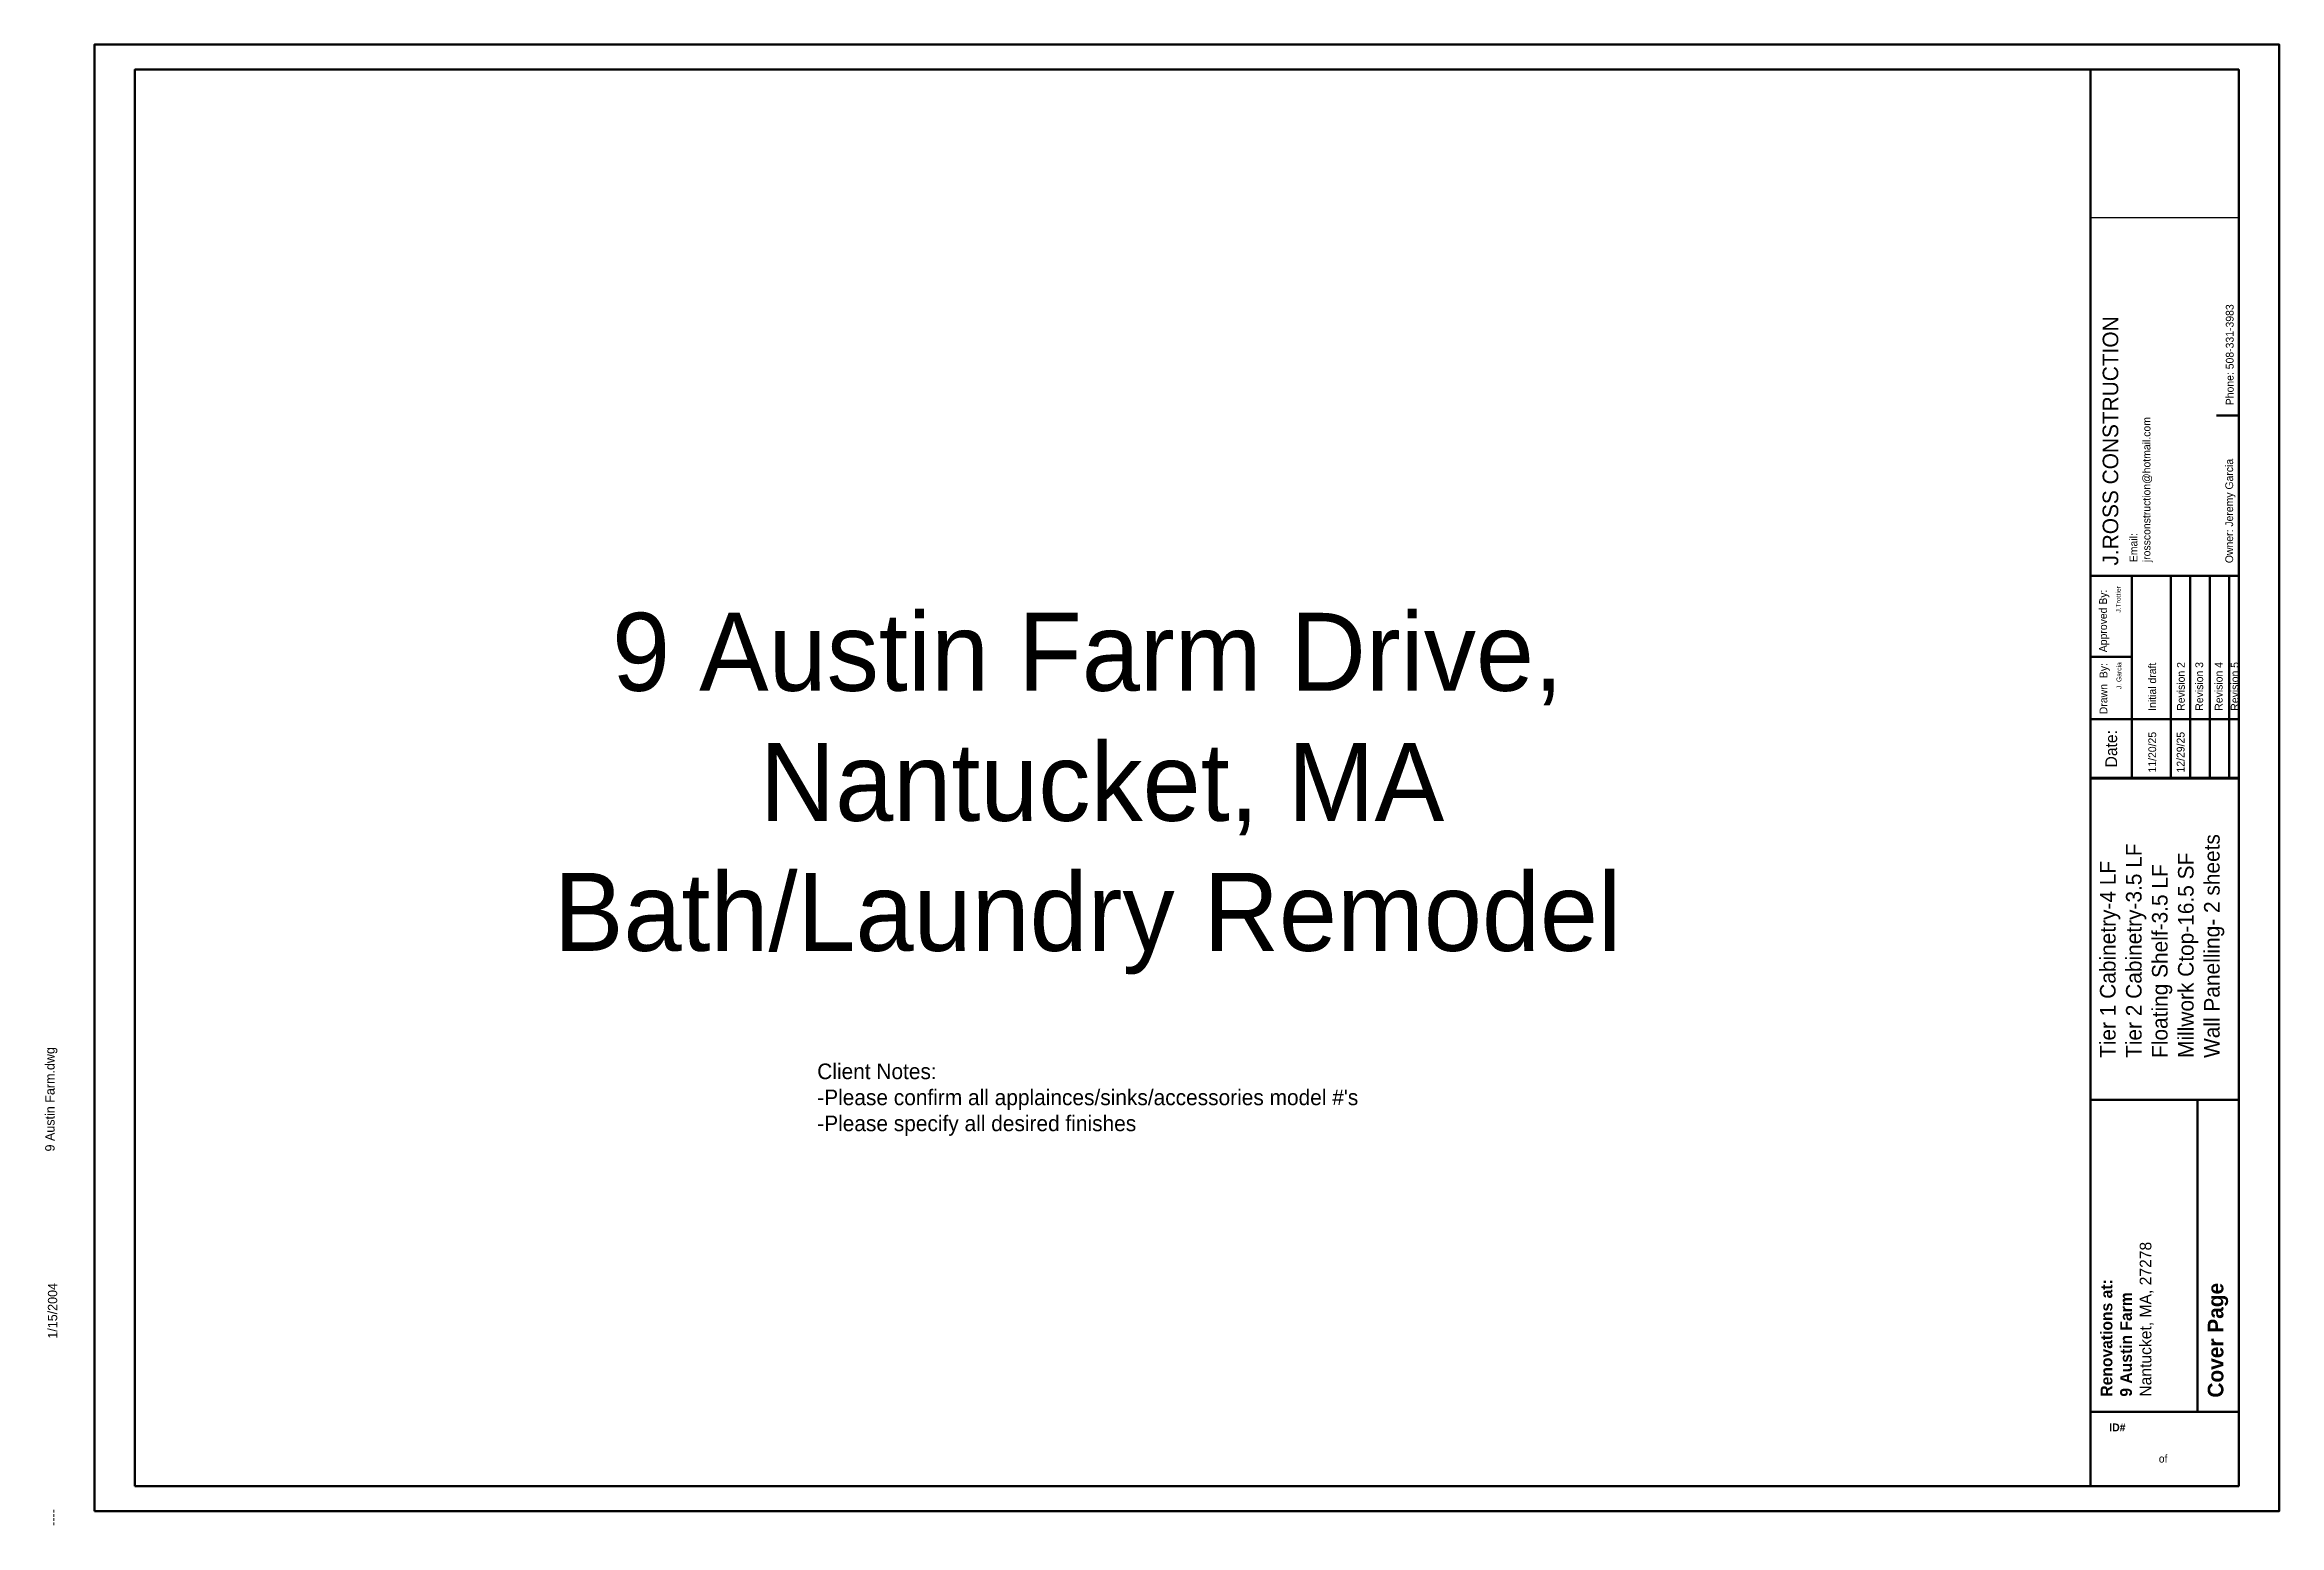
# Paper-space layout 'Arch D' of a CAD drawing. Header units: inches. Extents: x -0.3 to 35.5, y 0 to 23.7.
import ezdxf

# ---------------------------------------------------------------- set-up
doc = ezdxf.new("R2010")
doc.units = ezdxf.units.IN
doc.header["$MEASUREMENT"] = 0
doc.layers.add('PDF_Curves', color=7, linetype='Continuous')
doc.layers.add('Title Block', color=7, linetype='Continuous')
doc.styles.add('O.Standard', font='', dxfattribs={"height": 0.078125})
doc.styles.add('Roman', font='Avenir Next.ttf', dxfattribs={"height": 1})
doc.styles.get('O.Standard').set_extended_font_data('Bahnschrift')
picture_1 = doc.add_image_def('image1.png', size_in_pixel=(500, 500))

# ---------------------------------------------------------------- blocks, each defined once
blk = doc.blocks.new('Trottier3624 (1)')
at = {"transparency": 33554687}
blk.add_line((101.807, 12), (101.807, 12), dxfattribs=at)
blk.add_line((101.807, 12), (101.807, 12), dxfattribs=at)
at = {"layer": 'PDF_Curves', "lineweight": 90, "transparency": 33554687}
for points in [[(69.832, 0.25), (104.832, 0.25), (104.832, 23.75), (69.832, 23.75)], [(70.482, 0.65), (104.182, 0.65), (104.182, 23.35), (70.482, 23.35)]]:
    blk.add_lwpolyline(points, close=True, dxfattribs=at)
for points in [[(101.807, 0.65), (101.807, 23.35)], [(103.823, 17.806), (104.182, 17.806)], [(104.182, 15.238), (101.807, 15.238)], [(102.467, 11.988), (102.467, 15.238)], [(103.092, 11.988), (103.092, 15.238)], [(103.405, 11.988), (103.405, 15.238)], [(103.717, 11.988), (103.717, 15.238)], [(104.03, 11.988), (104.03, 15.238)], [(102.467, 13.939), (101.807, 13.939)], [(104.182, 12.942), (101.807, 12.942)], [(104.182, 12), (101.807, 12)], [(104.182, 11.988), (101.807, 11.988)], [(104.182, 6.838), (101.807, 6.838)], [(103.52, 1.838), (103.52, 6.838)], [(104.182, 1.838), (101.807, 1.838)]]:
    blk.add_lwpolyline(points, dxfattribs=at)
at = {"transparency": 33554687, "attachment_point": 1, "rotation": 90}
for s, width, gutter_width, heights, insert, char_height, style in [('J.ROSS CONSTRUCTION', 9.21597, 2.5, [1.778], (102.002, 15.403), 0.25, 'Roman'), ('{\\fAvenir Next|b0|i0|c0|p0;Email: jrossconstruction@hotmail.com}', 0.46832, 0.391, [0], (102.434, 15.457), 0.125, 'O.Standard'), ('{\\fAvenir Next|b0|i0|c0|p0;Drawn  By:}', 2.90352, 2.5, [0], (101.952, 13.019), 0.1256, 'Roman'), ('{\\fAvenir Next|b0|i0|c0|p0;J. Garcia}', 2.14824, 2.5, [0], (102.224, 13.422), 0.07812, 'O.Standard')]:
    blk.add_mtext_dynamic_manual_height_columns(s, width=width, gutter_width=gutter_width, heights=heights, dxfattribs=dict(at, insert=insert, char_height=char_height, style=style))
at = {"transparency": 33554687, "attachment_point": 1, "rotation": 90, "style": 'O.Standard'}
for s, insert, char_height, width in [('{\\fAvenir Next|b0|i0|c0|p0;Phone: 508-331-3983}', (103.975, 17.972), 0.125, 1.73042), ('{\\fAvenir Next|b0|i0|c0|p0;J.Trottier}', (102.214, 14.648), 0.07812, 0.1105), ('{\\fAvenir Next|b0|i0|c0|p0;Approved By:}', (101.946, 14.014), 0.125, 1.27282), ('{\\fAvenir Next|b0|i0|c0|p0;Initial draft}', (102.733, 13.075), 0.125, 1.06254), ('{\\fAvenir Next|b0|i0|c0|p0;Revision 2}', (103.193, 13.075), 0.125, 1.06254), ('{\\fAvenir Next|b0|i0|c0|p0;Revision 3}', (103.487, 13.076), 0.125, 1.06254), ('{\\fAvenir Next|b0|i0|c0|p0;Revision 4}', (103.798, 13.076), 0.125, 1.06254), ('{\\fAvenir Next|b0|i0|c0|p0;Revision 5}', (104.054, 13.076), 0.125, 1.06254), ('{\\fAvenir Next|b0|i0|c0|p0;Date:}', (102.046, 12.167), 0.1875, 0.60275), ('{\\fAvenir Next|b0|i0|c0|p0;11/20/25}', (102.734, 12.086), 0.125, 1.10255), ('{\\fAvenir Next|b0|i0|c0|p0;12/29/25}', (103.189, 12.086), 0.125, 1.10255), ('{\\fAvenir Next|b1|i0|c0|p0;Renovations at:\\P9 Austin Farm\\P\\fAvenir Next|b0|i0|c0|p0;Nantucket, MA, 27278}', (101.97, 2.084), 0.1875, 4.67755)]:
    blk.add_mtext(s, dxfattribs=dict(at, insert=insert, char_height=char_height, width=width))
at = {"transparency": 33554687, "insert": (103.967, 15.441), "char_height": 0.125, "attachment_point": 1, "rotation": 90, "style": 'O.Standard'}
blk.add_mtext('{\\fAvenir Next|b0|i0|c0|p0;Owner: Jeremy Garcia}', dxfattribs=at)
at = {"transparency": 33554687, "char_height": 0.125, "attachment_point": 1, "style": 'O.Standard'}
for s, insert, width in [('{\\fAvenir Next|b1|i0|c0|p0;ID#}', (102.108, 1.654), 0.56209), ('{\\fAvenir Next|b0|i0|c0|p0;of}', (102.901, 1.153), 0.31227)]:
    blk.add_mtext(s, dxfattribs=dict(at, insert=insert, width=width))
at = {"transparency": 33554687}
image = blk.add_image(picture_1, insert=(101.807, 20.975), size_in_units=(2.375, 2.375), dxfattribs=at)
image.dxf.flags = 7

psp = doc.layouts.new('Arch D')

# ---------------------------------------------------------------- block references
at = {"transparency": 33554687}
psp.add_blockref('Trottier3624 (1)', (-69.289, -0.013), dxfattribs=at)

# ---------------------------------------------------------------- texts
at = {"transparency": 33554687, "attachment_point": 1, "style": 'Roman'}
for s, width, gutter_width, heights, insert, char_height in [('\\pxqc;{\\fOptima|b0|i0|c0|p0;9 Austin Farm Drive,\\P Nantucket, MA\\PBath/Laundry Remodel}', 30.51798, 5, [6.322], (1.193, 14.632), 1.25), ("{\\C1;Client Notes:\\P-Please confirm all applainces/sinks/accessories model #'s\\P-Please specify all desired finishes}", 15.21701, 2.5, [3.927], (12.122, 7.409), 0.25)]:
    psp.add_mtext_dynamic_manual_height_columns(s, width=width, gutter_width=gutter_width, heights=heights, dxfattribs=dict(at, insert=insert, char_height=char_height))
at = {"transparency": 33554687, "char_height": 0.25, "attachment_point": 1, "rotation": 90, "style": 'Roman'}
for s, insert in [('Tier 1 Cabinetry-4 LF\\PTier 2 Cabinetry-3.5 LF\\PFloating Shelf-3.5 LF\\PMillwork Ctop-16.5 SF\\PWall Panelling- 2 sheets', (32.67, 7.499)), ('{\\fAvenir Next|b1|i0|c0|p0;Cover Page}', (34.397, 2.055))]:
    psp.add_mtext_dynamic_manual_height_columns(s, width=8.32182, gutter_width=2.5, heights=[0], dxfattribs=dict(at, insert=insert))
at = {"layer": 'Title Block', "color": 0, "char_height": 0.15, "attachment_point": 7, "rotation": 90, "style": 'Roman'}
for s, insert, width in [('9 Austin Farm.dwg', (-0.05, 6), 5.93), ('1/15/2004', (-0.05, 3), 2.57515), ('----', (-0.05, 0), 2.73005)]:
    psp.add_mtext(s, dxfattribs=dict(at, insert=insert, width=width))

doc.saveas('drawing.dxf')
